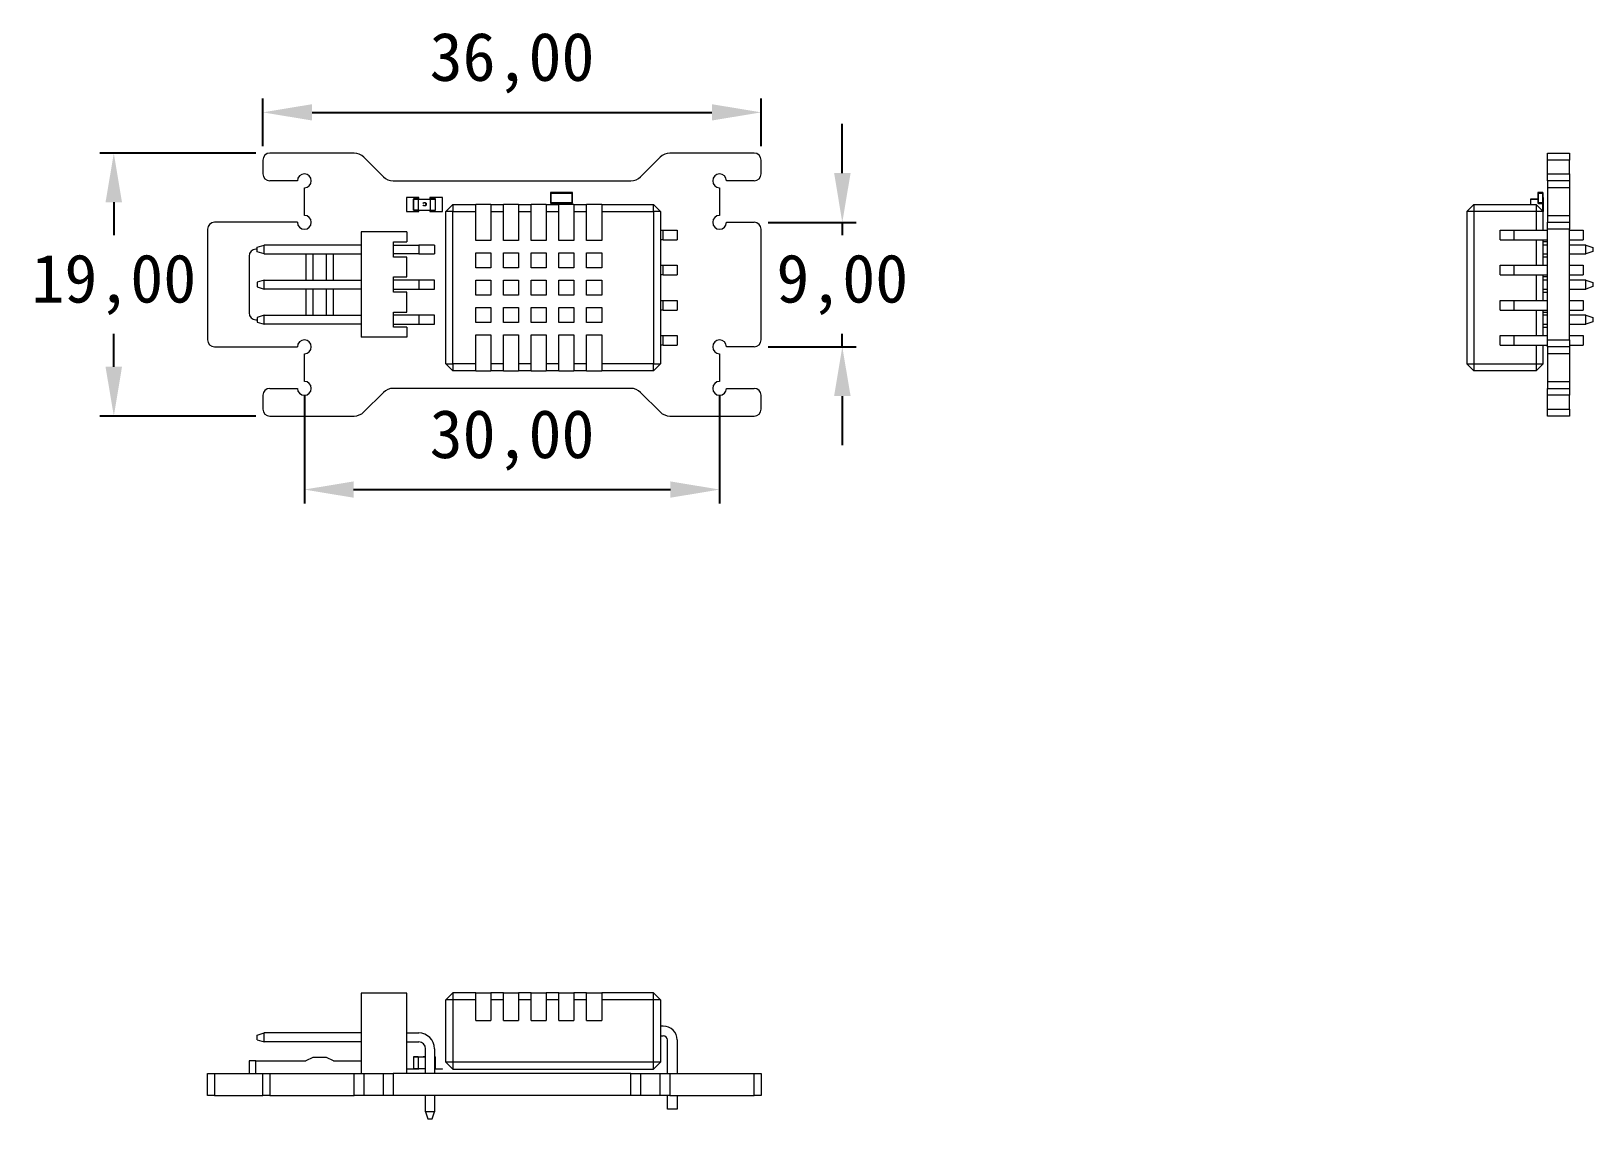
# Model space of a CAD drawing. Header units: millimetres. Extents: x 262 to 375, y 114 to 193.
import ezdxf

# ---------------------------------------------------------------- set-up
doc = ezdxf.new("R2010")
doc.units = ezdxf.units.MM
doc.header["$PDSIZE"] = -1
doc.dimstyles.new('ISO-25', dxfattribs={"dimtxt": 2.5, "dimasz": 2.5, "dimexe": 1.25, "dimexo": 0.625, "dimtad": 1, "dimtxsty": 'Standard', "dimcen": 2.5, "dimadec": 0, "dimazin": 0, "dimtfac": 1, "dimtmove": 0, "dimatfit": 3, "dimfxl": 1, "dimarcsym": 0})

# ---------------------------------------------------------------- blocks, each defined once
blk = doc.blocks.new('*D3')
at = {"color": 0, "lineweight": -2, "transparency": 16777216}
for p, q in [((279.23, 184.4), (279.23, 187.85)), ((315.23, 184.4), (315.23, 187.85)), ((282.78, 186.85), (311.67, 186.85))]:
    blk.add_line(p, q, dxfattribs=at)
at = {"color": 0, "transparency": 16777216}
for points in [[(282.78, 187.44), (282.78, 186.26), (279.23, 186.85)], [(311.67, 187.44), (311.67, 186.26), (315.23, 186.85)]]:
    blk.add_solid(points, dxfattribs=at)
at = {"layer": 'Defpoints', "color": 0, "transparency": 16777216}
for p in [(315.23, 186.85), (279.23, 183.4), (315.23, 183.4)]:
    blk.add_point(p, dxfattribs=at)
at = {"color": 0, "transparency": 16777216, "insert": (297.23, 190.42), "char_height": 3.5, "attachment_point": 5}
blk.add_mtext('36,00', dxfattribs=at)
blk = doc.blocks.new('*D4')
at = {"color": 0, "lineweight": -2, "transparency": 16777216}
for p, q in [((278.73, 183.9), (267.46, 183.9)), ((268.46, 180.35), (268.46, 177.97)), ((268.46, 168.46), (268.46, 170.84)), ((278.73, 164.9), (267.46, 164.9))]:
    blk.add_line(p, q, dxfattribs=at)
at = {"color": 0, "transparency": 16777216}
for points in [[(267.86, 180.35), (269.05, 180.35), (268.46, 183.9)], [(267.86, 168.46), (269.05, 168.46), (268.46, 164.9)]]:
    blk.add_solid(points, dxfattribs=at)
at = {"layer": 'Defpoints', "color": 0, "transparency": 16777216}
for p in [(279.73, 183.9), (268.46, 164.9), (279.73, 164.9)]:
    blk.add_point(p, dxfattribs=at)
at = {"color": 0, "transparency": 16777216, "insert": (268.46, 174.4), "char_height": 3.5, "attachment_point": 5}
blk.add_mtext('19,00', dxfattribs=at)
blk = doc.blocks.new('*D5')
at = {"color": 0, "lineweight": -2, "transparency": 16777216}
for p, q in [((321.09, 182.46), (321.09, 186.02)), ((315.73, 178.9), (322.09, 178.9)), ((321.09, 178.9), (321.09, 177.97)), ((321.09, 169.9), (321.09, 170.84)), ((315.73, 169.9), (322.09, 169.9)), ((321.09, 166.35), (321.09, 162.79))]:
    blk.add_line(p, q, dxfattribs=at)
at = {"color": 0, "transparency": 16777216}
for points in [[(320.5, 182.46), (321.69, 182.46), (321.09, 178.9)], [(320.5, 166.35), (321.69, 166.35), (321.09, 169.9)]]:
    blk.add_solid(points, dxfattribs=at)
at = {"layer": 'Defpoints', "color": 0, "transparency": 16777216}
for p in [(314.73, 178.9), (314.73, 169.9), (321.09, 169.9)]:
    blk.add_point(p, dxfattribs=at)
at = {"color": 0, "transparency": 16777216, "insert": (321.09, 174.4), "char_height": 3.5, "attachment_point": 5}
blk.add_mtext('9,00', dxfattribs=at)
blk = doc.blocks.new('*D6')
at = {"color": 0, "lineweight": -2, "transparency": 16777216}
for p, q in [((282.23, 166.4), (282.23, 158.59)), ((312.23, 166.4), (312.23, 158.59)), ((285.78, 159.59), (308.67, 159.59))]:
    blk.add_line(p, q, dxfattribs=at)
at = {"color": 0, "transparency": 16777216}
for points in [[(285.78, 160.18), (285.78, 159), (282.23, 159.59)], [(308.67, 160.18), (308.67, 159), (312.23, 159.59)]]:
    blk.add_solid(points, dxfattribs=at)
at = {"layer": 'Defpoints', "color": 0, "transparency": 16777216}
for p in [(282.23, 167.4), (312.23, 167.4), (312.23, 159.59)]:
    blk.add_point(p, dxfattribs=at)
at = {"color": 0, "transparency": 16777216, "insert": (297.23, 163.16), "char_height": 3.5, "attachment_point": 5}
blk.add_mtext('30,00', dxfattribs=at)

msp = doc.modelspace()

# ---------------------------------------------------------------- linework, layer by layer
at = {"color": 7, "linetype": 'Continuous', "lineweight": 15}
for p, q in [((285.812, 183.904), (279.726, 183.904)), ((314.726, 183.904), (308.64, 183.904)), ((372.031, 183.904), (373.631, 183.904)), ((372.031, 183.404), (372.031, 183.904)), ((373.631, 183.904), (373.631, 183.404)), ((279.226, 183.404), (279.226, 182.404)), ((287.933, 182.197), (286.519, 183.611)), ((307.933, 183.611), (306.519, 182.197)), ((315.226, 182.404), (315.226, 183.404)), ((372.031, 182.404), (372.031, 183.404)), ((373.631, 183.404), (372.031, 183.404)), ((373.631, 182.404), (373.631, 183.404)), ((281.726, 181.904), (279.726, 181.904)), ((288.64, 181.904), (305.812, 181.904)), ((314.726, 181.904), (312.726, 181.904)), ((372.031, 182.404), (373.631, 182.404)), ((372.031, 181.904), (372.031, 182.404)), ((373.631, 181.904), (372.031, 181.904)), ((372.031, 181.904), (372.031, 181.404)), ((373.631, 182.404), (373.631, 181.904)), ((373.631, 181.904), (373.631, 181.404)), ((282.226, 179.404), (282.226, 181.404)), ((289.6, 180.688), (289.6, 179.688)), ((290.5, 180.688), (289.6, 180.688)), ((290.1, 180.583), (290.1, 179.793)), ((290.11, 180.583), (290.1, 180.583)), ((290.45, 180.593), (290.11, 180.593)), ((290.11, 180.593), (290.11, 180.583)), ((290.11, 179.793), (290.11, 180.583)), ((290.11, 180.583), (290.45, 180.583)), ((290.45, 180.593), (290.45, 180.583)), ((290.45, 180.583), (290.45, 179.793)), ((290.45, 180.583), (291.35, 180.583)), ((290.5, 180.583), (290.5, 180.688)), ((292.2, 180.688), (291.3, 180.688)), ((291.3, 180.688), (291.3, 180.583)), ((291.35, 180.583), (291.35, 180.593)), ((291.69, 180.593), (291.35, 180.593)), ((291.35, 180.583), (291.69, 180.583)), ((291.35, 179.793), (291.35, 180.583)), ((291.69, 180.583), (291.69, 180.593)), ((291.69, 179.793), (291.69, 180.583)), ((291.69, 180.583), (291.7, 180.583)), ((291.7, 179.793), (291.7, 180.583)), ((292.2, 179.688), (292.2, 180.688)), ((300.005, 181.019), (300.005, 180.319)), ((300.055, 181.019), (300.005, 181.019)), ((300.055, 181.069), (300.055, 181.019)), ((301.555, 181.069), (300.055, 181.069)), ((300.055, 180.319), (300.055, 181.019)), ((300.055, 181.019), (301.555, 181.019)), ((301.555, 181.019), (301.555, 181.069)), ((301.555, 181.019), (301.555, 180.319)), ((301.605, 181.019), (301.555, 181.019)), ((301.605, 180.319), (301.605, 181.019)), ((312.226, 181.404), (312.226, 179.404)), ((370.827, 180.18), (370.827, 180.583)), ((370.827, 180.583), (370.837, 180.583)), ((370.837, 180.583), (370.837, 180.593)), ((370.837, 180.593), (371.337, 180.593)), ((371.337, 181.019), (371.337, 180.319)), ((371.387, 181.019), (371.337, 181.019)), ((371.387, 181.019), (371.387, 181.069)), ((371.667, 181.069), (371.387, 181.069)), ((371.387, 181.019), (371.667, 181.019)), ((371.387, 180.319), (371.387, 181.019)), ((371.667, 181.019), (371.667, 181.069)), ((371.667, 181.019), (371.667, 180.319)), ((371.717, 181.019), (371.667, 181.019)), ((371.717, 180.319), (371.717, 181.019)), ((371.727, 180.688), (371.717, 180.688)), ((371.727, 180.688), (371.727, 179.688)), ((373.631, 181.404), (372.031, 181.404)), ((372.031, 181.404), (372.031, 179.404)), ((373.631, 181.404), (373.631, 179.404)), ((289.6, 179.688), (290.5, 179.688)), ((290.11, 179.793), (290.1, 179.793)), ((290.45, 179.793), (290.11, 179.793)), ((290.11, 179.793), (290.11, 179.783)), ((290.11, 179.783), (290.45, 179.783)), ((290.45, 179.793), (290.45, 179.783)), ((290.45, 179.793), (291.35, 179.793)), ((290.5, 179.688), (290.5, 179.793)), ((290.822, 180.271), (290.803, 180.285)), ((290.803, 180.134), (290.822, 180.148)), ((291.3, 179.793), (291.3, 179.688)), ((291.3, 179.688), (292.2, 179.688)), ((291.35, 179.793), (291.69, 179.793)), ((291.35, 179.783), (291.35, 179.793)), ((291.35, 179.783), (291.69, 179.783)), ((291.69, 179.793), (291.7, 179.793)), ((291.69, 179.783), (291.69, 179.793)), ((292.456, 179.68), (292.956, 180.18)), ((292.456, 168.68), (292.456, 179.68)), ((292.956, 179.68), (292.456, 179.68)), ((292.956, 180.18), (294.606, 180.18)), ((292.956, 180.18), (292.956, 179.68)), ((292.956, 168.68), (292.956, 179.68)), ((292.956, 179.68), (294.606, 179.68)), ((294.606, 179.68), (294.606, 180.18)), ((295.706, 180.18), (294.606, 180.18)), ((294.606, 177.58), (294.606, 179.68)), ((295.706, 180.18), (296.606, 180.18)), ((295.706, 180.18), (295.706, 179.68)), ((295.706, 179.68), (296.606, 179.68)), ((295.706, 179.68), (295.706, 177.58)), ((296.606, 179.68), (296.606, 180.18)), ((297.706, 180.18), (296.606, 180.18)), ((296.606, 177.58), (296.606, 179.68)), ((297.706, 180.18), (298.606, 180.18)), ((297.706, 180.18), (297.706, 179.68)), ((297.706, 179.68), (298.606, 179.68)), ((297.706, 179.68), (297.706, 177.58)), ((298.606, 179.68), (298.606, 180.18)), ((299.706, 180.18), (298.606, 180.18)), ((298.606, 177.58), (298.606, 179.68)), ((299.706, 180.18), (300.606, 180.18)), ((299.706, 180.18), (299.706, 179.68)), ((299.706, 179.68), (300.606, 179.68)), ((299.706, 179.68), (299.706, 177.58)), ((300.005, 180.319), (300.055, 180.319)), ((301.555, 180.319), (300.055, 180.319)), ((300.055, 180.319), (300.055, 180.269)), ((300.055, 180.269), (301.555, 180.269)), ((300.606, 179.68), (300.606, 180.18)), ((301.706, 180.18), (300.606, 180.18)), ((300.606, 177.58), (300.606, 179.68)), ((301.555, 180.269), (301.555, 180.319)), ((301.555, 180.319), (301.605, 180.319)), ((301.706, 180.18), (302.606, 180.18)), ((301.706, 180.18), (301.706, 179.68)), ((301.706, 179.68), (302.606, 179.68)), ((301.706, 179.68), (301.706, 177.58)), ((302.606, 179.68), (302.606, 180.18)), ((303.706, 180.18), (302.606, 180.18)), ((302.606, 177.58), (302.606, 179.68)), ((303.706, 180.18), (307.456, 180.18)), ((303.706, 180.18), (303.706, 179.68)), ((303.706, 179.68), (307.456, 179.68)), ((303.706, 179.68), (303.706, 177.58)), ((307.456, 179.68), (307.456, 180.18)), ((307.456, 180.18), (307.956, 179.68)), ((307.456, 179.68), (307.456, 168.68)), ((307.956, 179.68), (307.456, 179.68)), ((307.956, 179.68), (307.956, 168.68)), ((366.217, 179.68), (366.717, 180.18)), ((366.717, 179.68), (366.217, 179.68)), ((366.217, 179.68), (366.217, 168.68)), ((366.717, 180.18), (366.717, 179.68)), ((366.717, 180.18), (371.217, 180.18)), ((371.217, 179.68), (366.717, 179.68)), ((366.717, 179.68), (366.717, 168.68)), ((371.217, 180.18), (371.217, 179.68)), ((371.217, 180.18), (371.717, 179.68)), ((371.217, 179.68), (371.217, 178.34)), ((371.717, 179.68), (371.217, 179.68)), ((371.337, 180.319), (371.387, 180.319)), ((371.667, 180.319), (371.387, 180.319)), ((371.387, 180.269), (371.387, 180.319)), ((371.387, 180.269), (371.667, 180.269)), ((371.697, 179.783), (371.614, 179.783)), ((371.667, 180.319), (371.717, 180.319)), ((371.667, 180.269), (371.667, 180.319)), ((371.697, 179.783), (371.697, 179.793)), ((371.707, 179.793), (371.697, 179.793)), ((371.707, 179.69), (371.707, 180.289)), ((371.727, 179.688), (371.709, 179.688)), ((371.717, 178.34), (371.717, 179.68)), ((372.031, 179.404), (373.631, 179.404)), ((372.031, 179.404), (372.031, 178.904)), ((373.631, 179.404), (373.631, 178.904)), ((275.226, 178.404), (275.226, 170.404)), ((281.726, 178.904), (275.726, 178.904)), ((307.956, 178.34), (308.156, 178.34)), ((308.156, 177.64), (308.156, 178.34)), ((308.156, 178.34), (309.156, 178.34)), ((309.156, 178.34), (309.156, 177.64)), ((312.726, 178.904), (314.726, 178.904)), ((315.226, 170.404), (315.226, 178.404)), ((368.617, 177.64), (368.617, 178.34)), ((368.617, 178.34), (369.617, 178.34)), ((369.617, 178.34), (369.617, 177.64)), ((369.617, 178.34), (372.031, 178.34)), ((372.031, 178.404), (372.031, 178.904)), ((372.031, 178.904), (373.631, 178.904)), ((372.031, 170.404), (372.031, 178.404)), ((373.631, 178.404), (372.031, 178.404)), ((373.631, 178.904), (373.631, 178.404)), ((373.631, 170.404), (373.631, 178.404)), ((373.631, 178.34), (374.617, 178.34)), ((374.617, 178.34), (374.617, 177.64)), ((278.826, 177.114), (279.326, 177.264)), ((279.326, 176.624), (279.326, 177.264)), ((286.326, 177.264), (279.326, 177.264)), ((286.326, 178.204), (286.326, 170.604)), ((289.626, 178.204), (286.326, 178.204)), ((288.676, 177.494), (289.626, 177.494)), ((288.676, 176.394), (288.676, 177.494)), ((288.676, 177.264), (290.486, 177.264)), ((289.626, 178.204), (289.626, 177.494)), ((290.486, 177.264), (290.486, 176.624)), ((291.626, 177.264), (290.486, 177.264)), ((291.626, 177.264), (291.626, 176.624)), ((295.706, 177.58), (294.606, 177.58)), ((297.706, 177.58), (296.606, 177.58)), ((299.706, 177.58), (298.606, 177.58)), ((301.706, 177.58), (300.606, 177.58)), ((303.706, 177.58), (302.606, 177.58)), ((308.156, 177.64), (307.956, 177.64)), ((308.156, 177.64), (309.156, 177.64)), ((368.617, 177.64), (369.617, 177.64)), ((369.617, 177.64), (372.031, 177.64)), ((371.217, 177.64), (371.217, 175.8)), ((371.717, 175.8), (371.717, 177.64)), ((372.031, 177.494), (371.717, 177.494)), ((372.031, 177.264), (371.717, 177.264)), ((373.631, 177.64), (374.617, 177.64)), ((374.817, 177.264), (373.631, 177.264)), ((374.817, 177.264), (375.311, 177.094)), ((374.817, 176.624), (374.817, 177.264)), ((278.226, 176.454), (278.226, 172.354)), ((278.826, 176.954), (278.726, 176.954)), ((278.826, 176.774), (278.826, 177.114)), ((279.326, 176.624), (278.826, 176.774)), ((279.326, 176.624), (286.326, 176.624)), ((282.326, 176.624), (282.326, 174.724)), ((282.826, 176.624), (282.826, 174.724)), ((283.826, 174.724), (283.826, 176.624)), ((284.326, 174.724), (284.326, 176.624)), ((290.486, 176.624), (288.676, 176.624)), ((289.626, 176.394), (288.676, 176.394)), ((289.626, 174.954), (289.626, 176.394)), ((290.486, 176.624), (291.626, 176.624)), ((294.606, 176.705), (295.706, 176.705)), ((294.606, 175.605), (294.606, 176.705)), ((295.706, 176.705), (295.706, 175.605)), ((296.606, 175.605), (296.606, 176.705)), ((296.606, 176.705), (297.706, 176.705)), ((297.706, 176.705), (297.706, 175.605)), ((298.606, 175.605), (298.606, 176.705)), ((298.606, 176.705), (299.706, 176.705)), ((299.706, 176.705), (299.706, 175.605)), ((300.606, 175.605), (300.606, 176.705)), ((300.606, 176.705), (301.706, 176.705)), ((301.706, 176.705), (301.706, 175.605)), ((302.606, 175.605), (302.606, 176.705)), ((302.606, 176.705), (303.706, 176.705)), ((303.706, 176.705), (303.706, 175.605)), ((371.717, 176.624), (372.031, 176.624)), ((372.031, 176.394), (371.717, 176.394)), ((373.631, 176.624), (374.817, 176.624)), ((375.311, 176.794), (374.817, 176.624)), ((375.311, 177.094), (375.311, 176.794)), ((288.676, 174.954), (289.626, 174.954)), ((288.676, 173.854), (288.676, 174.954)), ((295.706, 175.605), (294.606, 175.605)), ((297.706, 175.605), (296.606, 175.605)), ((299.706, 175.605), (298.606, 175.605)), ((301.706, 175.605), (300.606, 175.605)), ((303.706, 175.605), (302.606, 175.605)), ((307.956, 175.8), (308.156, 175.8)), ((308.156, 175.1), (307.956, 175.1)), ((308.156, 175.1), (308.156, 175.8)), ((308.156, 175.8), (309.156, 175.8)), ((308.156, 175.1), (309.156, 175.1)), ((309.156, 175.8), (309.156, 175.1)), ((368.617, 175.1), (368.617, 175.8)), ((368.617, 175.8), (369.617, 175.8)), ((368.617, 175.1), (369.617, 175.1)), ((369.617, 175.8), (369.617, 175.1)), ((369.617, 175.8), (372.031, 175.8)), ((369.617, 175.1), (372.031, 175.1)), ((371.217, 175.1), (371.217, 173.26)), ((371.717, 173.26), (371.717, 175.1)), ((372.031, 174.954), (371.717, 174.954)), ((373.631, 175.8), (374.617, 175.8)), ((373.631, 175.1), (374.617, 175.1)), ((374.617, 175.8), (374.617, 175.1)), ((279.326, 174.724), (278.826, 174.574)), ((278.826, 174.574), (278.826, 174.234)), ((278.826, 174.234), (279.326, 174.084)), ((279.326, 174.084), (279.326, 174.724)), ((279.326, 174.724), (286.326, 174.724)), ((286.326, 174.084), (279.326, 174.084)), ((282.326, 174.084), (282.326, 172.184)), ((282.826, 174.084), (282.826, 172.184)), ((283.826, 172.184), (283.826, 174.084)), ((284.326, 172.184), (284.326, 174.084)), ((290.486, 174.724), (288.676, 174.724)), ((288.676, 174.084), (290.486, 174.084)), ((289.626, 173.854), (288.676, 173.854)), ((289.626, 172.414), (289.626, 173.854)), ((290.486, 174.724), (290.486, 174.084)), ((291.626, 174.724), (290.486, 174.724)), ((290.486, 174.084), (291.626, 174.084)), ((291.626, 174.084), (291.626, 174.724)), ((294.606, 174.73), (295.706, 174.73)), ((294.606, 173.63), (294.606, 174.73)), ((295.706, 174.73), (295.706, 173.63)), ((296.606, 173.63), (296.606, 174.73)), ((296.606, 174.73), (297.706, 174.73)), ((297.706, 174.73), (297.706, 173.63)), ((298.606, 173.63), (298.606, 174.73)), ((298.606, 174.73), (299.706, 174.73)), ((299.706, 174.73), (299.706, 173.63)), ((300.606, 173.63), (300.606, 174.73)), ((300.606, 174.73), (301.706, 174.73)), ((301.706, 174.73), (301.706, 173.63)), ((302.606, 173.63), (302.606, 174.73)), ((302.606, 174.73), (303.706, 174.73)), ((303.706, 174.73), (303.706, 173.63)), ((372.031, 174.724), (371.717, 174.724)), ((371.717, 174.084), (372.031, 174.084)), ((371.717, 173.854), (372.031, 173.854)), ((374.817, 174.724), (373.631, 174.724)), ((373.631, 174.084), (374.817, 174.084)), ((374.817, 174.724), (375.311, 174.554)), ((374.817, 174.084), (374.817, 174.724)), ((375.311, 174.254), (374.817, 174.084)), ((375.311, 174.554), (375.311, 174.254)), ((295.706, 173.63), (294.606, 173.63)), ((294.606, 172.755), (295.706, 172.755)), ((294.606, 171.655), (294.606, 172.755)), ((295.706, 172.755), (295.706, 171.655)), ((297.706, 173.63), (296.606, 173.63)), ((296.606, 171.655), (296.606, 172.755)), ((296.606, 172.755), (297.706, 172.755)), ((297.706, 172.755), (297.706, 171.655)), ((299.706, 173.63), (298.606, 173.63)), ((298.606, 171.655), (298.606, 172.755)), ((298.606, 172.755), (299.706, 172.755)), ((299.706, 172.755), (299.706, 171.655)), ((301.706, 173.63), (300.606, 173.63)), ((300.606, 171.655), (300.606, 172.755)), ((300.606, 172.755), (301.706, 172.755)), ((301.706, 172.755), (301.706, 171.655)), ((303.706, 173.63), (302.606, 173.63)), ((302.606, 172.755), (303.706, 172.755)), ((302.606, 171.655), (302.606, 172.755)), ((303.706, 172.755), (303.706, 171.655)), ((307.956, 173.26), (308.156, 173.26)), ((308.156, 172.56), (308.156, 173.26)), ((308.156, 173.26), (309.156, 173.26)), ((309.156, 173.26), (309.156, 172.56)), ((368.617, 172.56), (368.617, 173.26)), ((368.617, 173.26), (369.617, 173.26)), ((369.617, 173.26), (369.617, 172.56)), ((369.617, 173.26), (372.031, 173.26)), ((373.631, 173.26), (374.617, 173.26)), ((374.617, 173.26), (374.617, 172.56)), ((278.726, 171.854), (278.826, 171.854)), ((279.326, 172.184), (278.826, 172.034)), ((278.826, 172.034), (278.826, 171.694)), ((278.826, 171.694), (279.326, 171.544)), ((279.326, 171.544), (279.326, 172.184)), ((279.326, 172.184), (286.326, 172.184)), ((286.326, 171.544), (279.326, 171.544)), ((288.676, 172.414), (289.626, 172.414)), ((288.676, 171.314), (288.676, 172.414)), ((290.486, 172.184), (288.676, 172.184)), ((288.676, 171.544), (290.486, 171.544)), ((290.486, 172.184), (290.486, 171.544)), ((291.626, 172.184), (290.486, 172.184)), ((290.486, 171.544), (291.626, 171.544)), ((291.626, 171.544), (291.626, 172.184)), ((295.706, 171.655), (294.606, 171.655)), ((297.706, 171.655), (296.606, 171.655)), ((299.706, 171.655), (298.606, 171.655)), ((301.706, 171.655), (300.606, 171.655)), ((303.706, 171.655), (302.606, 171.655)), ((308.156, 172.56), (307.956, 172.56)), ((308.156, 172.56), (309.156, 172.56)), ((368.617, 172.56), (369.617, 172.56)), ((369.617, 172.56), (372.031, 172.56)), ((371.217, 172.56), (371.217, 170.72)), ((371.717, 170.72), (371.717, 172.56)), ((371.717, 172.414), (372.031, 172.414)), ((372.031, 172.184), (371.717, 172.184)), ((371.717, 171.544), (372.031, 171.544)), ((373.631, 172.56), (374.617, 172.56)), ((374.817, 172.184), (373.631, 172.184)), ((373.631, 171.544), (374.817, 171.544)), ((374.817, 172.184), (375.311, 172.014)), ((374.817, 171.544), (374.817, 172.184)), ((375.311, 171.714), (374.817, 171.544)), ((375.311, 172.014), (375.311, 171.714)), ((289.626, 170.604), (286.326, 170.604)), ((289.626, 171.314), (288.676, 171.314)), ((289.626, 171.314), (289.626, 170.604)), ((294.606, 168.68), (294.606, 170.78)), ((294.606, 170.78), (295.706, 170.78)), ((295.706, 170.78), (295.706, 168.68)), ((296.606, 168.68), (296.606, 170.78)), ((296.606, 170.78), (297.706, 170.78)), ((297.706, 170.78), (297.706, 168.68)), ((298.606, 168.68), (298.606, 170.78)), ((298.606, 170.78), (299.706, 170.78)), ((299.706, 170.78), (299.706, 168.68)), ((300.606, 168.68), (300.606, 170.78)), ((300.606, 170.78), (301.706, 170.78)), ((301.706, 170.78), (301.706, 168.68)), ((302.606, 168.68), (302.606, 170.78)), ((302.606, 170.78), (303.706, 170.78)), ((303.706, 170.78), (303.706, 168.68)), ((307.956, 170.72), (308.156, 170.72)), ((308.156, 170.02), (308.156, 170.72)), ((308.156, 170.72), (309.156, 170.72)), ((309.156, 170.72), (309.156, 170.02)), ((368.617, 170.02), (368.617, 170.72)), ((368.617, 170.72), (369.617, 170.72)), ((369.617, 170.72), (369.617, 170.02)), ((369.617, 170.72), (372.031, 170.72)), ((371.717, 171.314), (372.031, 171.314)), ((372.031, 170.404), (373.631, 170.404)), ((372.031, 169.904), (372.031, 170.404)), ((373.631, 170.72), (374.617, 170.72)), ((373.631, 170.404), (373.631, 169.904)), ((374.617, 170.72), (374.617, 170.02)), ((275.726, 169.904), (281.726, 169.904)), ((282.226, 167.404), (282.226, 169.404)), ((308.156, 170.02), (307.956, 170.02)), ((308.156, 170.02), (309.156, 170.02)), ((312.226, 169.404), (312.226, 167.404)), ((314.726, 169.904), (312.726, 169.904)), ((368.617, 170.02), (369.617, 170.02)), ((369.617, 170.02), (372.031, 170.02)), ((371.217, 170.02), (371.217, 168.68)), ((371.717, 168.68), (371.717, 170.02)), ((373.631, 169.904), (372.031, 169.904)), ((372.031, 169.904), (372.031, 169.404)), ((373.631, 169.404), (372.031, 169.404)), ((372.031, 169.404), (372.031, 167.404)), ((373.631, 170.02), (374.617, 170.02)), ((373.631, 169.904), (373.631, 169.404)), ((373.631, 169.404), (373.631, 167.404)), ((292.956, 168.18), (292.456, 168.68)), ((292.456, 168.68), (292.956, 168.68)), ((294.606, 168.68), (292.956, 168.68)), ((292.956, 168.68), (292.956, 168.18)), ((294.606, 168.18), (292.956, 168.18)), ((294.606, 168.18), (294.606, 168.68)), ((294.606, 168.18), (295.706, 168.18)), ((295.706, 168.68), (295.706, 168.18)), ((296.606, 168.68), (295.706, 168.68)), ((296.606, 168.18), (295.706, 168.18)), ((296.606, 168.18), (296.606, 168.68)), ((296.606, 168.18), (297.706, 168.18)), ((298.606, 168.68), (297.706, 168.68)), ((297.706, 168.68), (297.706, 168.18)), ((298.606, 168.18), (297.706, 168.18)), ((298.606, 168.18), (298.606, 168.68)), ((298.606, 168.18), (299.706, 168.18)), ((299.706, 168.68), (299.706, 168.18)), ((300.606, 168.68), (299.706, 168.68)), ((300.606, 168.18), (299.706, 168.18)), ((300.606, 168.18), (300.606, 168.68)), ((300.606, 168.18), (301.706, 168.18)), ((302.606, 168.68), (301.706, 168.68)), ((301.706, 168.68), (301.706, 168.18)), ((302.606, 168.18), (301.706, 168.18)), ((302.606, 168.18), (302.606, 168.68)), ((302.606, 168.18), (303.706, 168.18)), ((303.706, 168.68), (303.706, 168.18)), ((307.456, 168.68), (303.706, 168.68)), ((307.456, 168.18), (303.706, 168.18)), ((307.456, 168.18), (307.456, 168.68)), ((307.456, 168.68), (307.956, 168.68)), ((307.956, 168.68), (307.456, 168.18)), ((366.217, 168.68), (366.717, 168.68)), ((366.717, 168.18), (366.217, 168.68)), ((366.717, 168.68), (366.717, 168.18)), ((366.717, 168.68), (371.217, 168.68)), ((371.217, 168.18), (366.717, 168.18)), ((371.217, 168.68), (371.217, 168.18)), ((371.217, 168.68), (371.717, 168.68)), ((371.717, 168.68), (371.217, 168.18)), ((372.031, 167.404), (373.631, 167.404)), ((372.031, 167.404), (372.031, 166.904)), ((373.631, 167.404), (373.631, 166.904)), ((279.226, 166.404), (279.226, 165.404)), ((279.726, 166.904), (281.726, 166.904)), ((286.519, 165.197), (287.933, 166.611)), ((305.812, 166.904), (288.64, 166.904)), ((306.519, 166.611), (307.933, 165.197)), ((312.726, 166.904), (314.726, 166.904)), ((315.226, 165.404), (315.226, 166.404)), ((372.031, 166.404), (372.031, 166.904)), ((372.031, 166.904), (373.631, 166.904)), ((373.631, 166.404), (372.031, 166.404)), ((372.031, 165.404), (372.031, 166.404)), ((373.631, 166.904), (373.631, 166.404)), ((373.631, 165.404), (373.631, 166.404)), ((279.726, 164.904), (285.812, 164.904)), ((308.64, 164.904), (314.726, 164.904)), ((372.031, 165.404), (373.631, 165.404)), ((372.031, 164.904), (372.031, 165.404)), ((373.631, 164.904), (372.031, 164.904)), ((373.631, 165.404), (373.631, 164.904)), ((289.626, 123.197), (286.326, 123.197)), ((286.326, 123.197), (286.326, 117.397)), ((289.626, 117.397), (289.626, 123.197)), ((292.456, 122.711), (292.956, 123.211)), ((294.606, 123.211), (292.956, 123.211)), ((292.956, 123.211), (292.956, 122.711)), ((294.606, 122.711), (294.606, 123.211)), ((294.606, 123.211), (295.706, 123.211)), ((296.606, 123.211), (295.706, 123.211)), ((295.706, 123.211), (295.706, 122.711)), ((296.606, 122.711), (296.606, 123.211)), ((296.606, 123.211), (297.706, 123.211)), ((298.606, 123.211), (297.706, 123.211)), ((297.706, 123.211), (297.706, 122.711)), ((298.606, 122.711), (298.606, 123.211)), ((298.606, 123.211), (299.706, 123.211)), ((300.606, 123.211), (299.706, 123.211)), ((299.706, 123.211), (299.706, 122.711)), ((300.606, 122.711), (300.606, 123.211)), ((300.606, 123.211), (301.706, 123.211)), ((302.606, 123.211), (301.706, 123.211)), ((301.706, 123.211), (301.706, 122.711)), ((302.606, 122.711), (302.606, 123.211)), ((302.606, 123.211), (303.706, 123.211)), ((307.456, 123.211), (303.706, 123.211)), ((303.706, 123.211), (303.706, 122.711)), ((307.456, 122.711), (307.456, 123.211)), ((307.456, 123.211), (307.956, 122.711)), ((292.456, 118.211), (292.456, 122.711)), ((292.956, 122.711), (292.456, 122.711)), ((292.956, 122.711), (292.956, 118.211)), ((294.606, 122.711), (292.956, 122.711)), ((294.606, 121.211), (294.606, 122.711)), ((295.706, 122.711), (295.706, 121.211)), ((296.606, 122.711), (295.706, 122.711)), ((296.606, 121.211), (296.606, 122.711)), ((297.706, 122.711), (297.706, 121.211)), ((298.606, 122.711), (297.706, 122.711)), ((298.606, 121.211), (298.606, 122.711)), ((299.706, 122.711), (299.706, 121.211)), ((300.606, 122.711), (299.706, 122.711)), ((300.606, 121.211), (300.606, 122.711)), ((301.706, 122.711), (301.706, 121.211)), ((302.606, 122.711), (301.706, 122.711)), ((302.606, 121.211), (302.606, 122.711)), ((303.706, 122.711), (303.706, 121.211)), ((307.456, 122.711), (303.706, 122.711)), ((307.456, 118.211), (307.456, 122.711)), ((307.956, 122.711), (307.456, 122.711)), ((307.956, 122.711), (307.956, 118.211)), ((294.606, 121.211), (295.706, 121.211)), ((296.606, 121.211), (297.706, 121.211)), ((298.606, 121.211), (299.706, 121.211)), ((300.606, 121.211), (301.706, 121.211)), ((302.606, 121.211), (303.706, 121.211)), ((308.156, 120.811), (307.956, 120.811)), ((278.826, 120.167), (279.326, 120.317)), ((278.826, 119.827), (278.826, 120.167)), ((278.826, 119.827), (279.326, 119.677)), ((279.326, 119.677), (279.326, 120.317)), ((286.326, 120.317), (279.326, 120.317)), ((286.326, 119.677), (279.326, 119.677)), ((289.626, 120.317), (290.486, 120.317)), ((289.626, 119.677), (290.486, 119.677)), ((307.956, 120.111), (308.156, 120.111)), ((308.456, 117.397), (308.456, 119.811)), ((309.156, 119.811), (309.156, 117.397)), ((282.826, 118.547), (282.326, 118.297)), ((283.826, 118.547), (282.826, 118.547)), ((284.326, 118.297), (283.826, 118.547)), ((290.1, 118.591), (290.1, 117.731)), ((290.1, 118.591), (290.11, 118.591)), ((290.45, 118.601), (290.11, 118.601)), ((290.11, 118.601), (290.11, 118.591)), ((290.11, 118.591), (290.11, 117.731)), ((290.11, 118.591), (290.45, 118.591)), ((290.45, 118.601), (290.45, 118.591)), ((290.45, 118.591), (290.45, 117.731)), ((290.45, 118.591), (290.986, 118.591)), ((290.803, 118.601), (290.803, 118.591)), ((290.908, 118.601), (290.908, 118.591)), ((290.986, 117.397), (290.986, 119.177)), ((291.626, 119.177), (291.626, 117.397)), ((291.626, 118.601), (291.69, 118.601)), ((291.69, 118.591), (291.69, 118.601)), ((291.69, 117.731), (291.69, 118.591)), ((291.69, 118.591), (291.7, 118.591)), ((291.7, 117.731), (291.7, 118.591)), ((275.226, 115.797), (275.226, 117.397)), ((275.226, 117.397), (275.726, 117.397)), ((275.726, 117.397), (275.726, 115.797)), ((275.726, 117.397), (279.226, 117.397)), ((278.226, 118.297), (278.226, 117.397)), ((278.726, 118.297), (278.226, 118.297)), ((278.726, 117.397), (278.726, 118.297)), ((278.726, 118.297), (282.326, 118.297)), ((279.226, 115.797), (279.226, 117.397)), ((279.226, 117.397), (279.726, 117.397)), ((279.726, 117.397), (279.726, 115.797)), ((279.726, 117.397), (285.812, 117.397)), ((284.326, 118.297), (286.326, 118.297)), ((285.812, 115.797), (285.812, 117.397)), ((285.812, 117.397), (286.519, 117.397)), ((286.519, 117.397), (286.519, 115.797)), ((286.519, 117.397), (287.933, 117.397)), ((287.933, 115.797), (287.933, 117.397)), ((287.933, 117.397), (288.64, 117.397)), ((288.64, 117.397), (288.64, 115.797)), ((305.812, 117.397), (288.64, 117.397)), ((289.626, 117.721), (290.5, 117.721)), ((290.5, 117.701), (289.626, 117.701)), ((290.11, 117.731), (290.1, 117.731)), ((290.45, 117.731), (290.11, 117.731)), ((290.11, 117.731), (290.11, 117.721)), ((290.45, 117.731), (290.45, 117.721)), ((290.986, 117.731), (290.45, 117.731)), ((290.5, 117.701), (290.5, 117.721)), ((291.626, 117.721), (292.2, 117.721)), ((292.2, 117.701), (291.626, 117.701)), ((291.69, 117.731), (291.7, 117.731)), ((291.69, 117.721), (291.69, 117.731)), ((292.2, 117.701), (292.2, 117.721)), ((292.956, 118.211), (292.456, 118.211)), ((292.956, 117.711), (292.456, 118.211)), ((307.456, 118.211), (292.956, 118.211)), ((292.956, 118.211), (292.956, 117.711)), ((292.956, 117.711), (307.456, 117.711)), ((305.812, 115.797), (305.812, 117.397)), ((305.812, 117.397), (306.519, 117.397)), ((306.519, 117.397), (306.519, 115.797)), ((306.519, 117.397), (307.933, 117.397)), ((307.956, 118.211), (307.456, 118.211)), ((307.956, 118.211), (307.456, 117.711)), ((307.456, 117.711), (307.456, 118.211)), ((307.933, 115.797), (307.933, 117.397)), ((307.933, 117.397), (308.64, 117.397)), ((308.64, 117.397), (308.64, 115.797)), ((308.64, 117.397), (314.726, 117.397)), ((314.726, 115.797), (314.726, 117.397)), ((314.726, 117.397), (315.226, 117.397)), ((315.226, 117.397), (315.226, 115.797)), ((275.726, 115.797), (275.226, 115.797)), ((275.726, 115.797), (279.226, 115.797)), ((279.726, 115.797), (279.226, 115.797)), ((279.726, 115.797), (285.812, 115.797)), ((286.519, 115.797), (285.812, 115.797)), ((287.933, 115.797), (286.519, 115.797)), ((288.64, 115.797), (287.933, 115.797)), ((305.812, 115.797), (288.64, 115.797)), ((290.986, 114.611), (290.986, 115.797)), ((291.626, 115.797), (291.626, 114.611)), ((306.519, 115.797), (305.812, 115.797)), ((307.933, 115.797), (306.519, 115.797)), ((308.64, 115.797), (307.933, 115.797)), ((308.456, 114.811), (308.456, 115.797)), ((308.64, 115.797), (314.726, 115.797)), ((309.156, 115.797), (309.156, 114.811)), ((315.226, 115.797), (314.726, 115.797)), ((291.626, 114.611), (290.986, 114.611)), ((290.986, 114.611), (291.156, 114.117)), ((291.156, 114.117), (291.456, 114.117)), ((291.456, 114.117), (291.626, 114.611)), ((309.156, 114.811), (308.456, 114.811))]:
    msp.add_line(p, q, dxfattribs=at)
at = {"color": 8, "linetype": 'Continuous', "lineweight": 15}
for p, q in [((370.837, 180.18), (370.837, 180.583)), ((370.837, 180.583), (371.337, 180.583)), ((371.697, 179.793), (371.604, 179.793)), ((371.697, 180.279), (371.697, 179.793)), ((291.626, 118.591), (291.69, 118.591)), ((291.626, 117.731), (291.69, 117.731))]:
    msp.add_line(p, q, dxfattribs=at)
at = {"color": 7, "linetype": 'Continuous', "lineweight": 15}
for centre, radius, start, end in [((279.726, 183.404), 0.5, 90, 180), ((285.812, 182.904), 1, 45, 90), ((308.64, 182.904), 1, 90, 135), ((314.726, 183.404), 0.5, 0, 90), ((279.726, 182.404), 0.5, 180, 270), ((282.226, 181.904), 0.5, 270, 180), ((288.64, 182.904), 1, 225, 270), ((305.812, 182.904), 1, 270, 315), ((312.226, 181.904), 0.5, 0, 270), ((314.726, 182.404), 0.5, 270, 0), ((290.11, 180.583), 0.01, 90, 180), ((291.69, 180.583), 0.01, 0, 90), ((300.055, 181.019), 0.05, 90, 180), ((301.555, 181.019), 0.05, 0, 90), ((370.837, 180.583), 0.01, 90, 180), ((371.387, 181.019), 0.05, 90, 180), ((371.667, 181.019), 0.05, 0, 90), ((282.226, 178.904), 0.5, 180, 90), ((290.11, 179.793), 0.01, 180, 270), ((291.69, 179.793), 0.01, 270, 0), ((300.055, 180.319), 0.05, 180, 270), ((301.555, 180.319), 0.05, 270, 0), ((312.226, 178.904), 0.5, 90, 0), ((371.387, 180.319), 0.05, 180, 270), ((371.667, 180.319), 0.05, 270, 0), ((371.697, 179.793), 0.01, 270, 0), ((275.726, 178.404), 0.5, 90, 180), ((314.726, 178.404), 0.5, 0, 90), ((278.726, 176.454), 0.5, 90, 180), ((278.726, 172.354), 0.5, 180, 270), ((275.726, 170.404), 0.5, 180, 270), ((282.226, 169.904), 0.5, 270, 180), ((312.226, 169.904), 0.5, 0, 270), ((314.726, 170.404), 0.5, 270, 0), ((282.226, 166.904), 0.5, 180, 90), ((312.226, 166.904), 0.5, 90, 0), ((279.726, 166.404), 0.5, 90, 180), ((288.64, 165.904), 1, 90, 135), ((305.812, 165.904), 1, 45, 90), ((314.726, 166.404), 0.5, 0, 90), ((279.726, 165.404), 0.5, 180, 270), ((285.812, 165.904), 1, 270, 315), ((308.64, 165.904), 1, 225, 270), ((314.726, 165.404), 0.5, 270, 0), ((308.156, 119.811), 1, 0, 90), ((290.486, 119.177), 1.14, 0, 90), ((290.486, 119.177), 0.5, 0, 90), ((308.156, 119.811), 0.3, 0, 90), ((290.11, 118.591), 0.01, 90, 180), ((291.69, 118.591), 0.01, 0, 90), ((290.11, 117.731), 0.01, 180, 270), ((291.69, 117.731), 0.01, 270, 0)]:
    msp.add_arc(centre, radius, start, end, dxfattribs=at)
for points, knots in [([(290.803, 180.285), (290.807, 180.291), (290.82, 180.306), (290.849, 180.325), (290.881, 180.335), (290.901, 180.335), (290.908, 180.336)], [0, 0, 0, 0, 0.166919, 0.4995716, 0.8425492, 1, 1, 1, 1]), ([(290.908, 180.083), (290.901, 180.084), (290.881, 180.084), (290.847, 180.094), (290.819, 180.114), (290.806, 180.13), (290.803, 180.134)], [0, 0, 0, 0, 0.16655379, 0.50293259, 0.87308472, 1, 1, 1, 1]), ([(290.908, 180.311), (290.901, 180.311), (290.882, 180.31), (290.853, 180.299), (290.832, 180.283), (290.823, 180.272), (290.822, 180.271)], [0, 0, 0, 0, 0.2055188, 0.5793312, 0.9424311, 1, 1, 1, 1]), ([(290.822, 180.148), (290.826, 180.143), (290.838, 180.13), (290.864, 180.115), (290.89, 180.108), (290.905, 180.108), (290.909, 180.108)], [0, 0, 0, 0, 0.2024496, 0.5364604, 0.883621, 1, 1, 1, 1]), ([(290.908, 180.336), (290.914, 180.335), (290.934, 180.335), (290.969, 180.326), (290.994, 180.308), (291.005, 180.295), (291.007, 180.294)], [0, 0, 0, 0, 0.1809143, 0.5462838, 0.9463158, 1, 1, 1, 1]), ([(291.015, 180.21), (291.015, 180.216), (291.014, 180.234), (291.004, 180.26), (290.983, 180.286), (290.955, 180.304), (290.928, 180.311), (290.912, 180.311), (290.908, 180.311)], [0, 0, 0, 0, 0.12160514, 0.31450416, 0.50449089, 0.70942047, 0.92039655, 1, 1, 1, 1]), ([(291.037, 180.208), (291.037, 180.201), (291.036, 180.181), (291.025, 180.149), (291, 180.116), (290.965, 180.092), (290.932, 180.084), (290.913, 180.084), (290.908, 180.083)], [0, 0, 0, 0, 0.1001928, 0.3032278, 0.5035855, 0.7112865, 0.9216758, 1, 1, 1, 1]), ([(290.909, 180.108), (290.916, 180.108), (290.935, 180.109), (290.965, 180.12), (290.994, 180.143), (291.012, 180.175), (291.014, 180.198), (291.015, 180.21)], [0, 0, 0, 0, 0.1227262, 0.3481973, 0.5748577, 0.7840204, 1, 1, 1, 1]), ([(291.007, 180.294), (291.011, 180.288), (291.023, 180.273), (291.035, 180.243), (291.036, 180.219), (291.037, 180.208)], [0, 0, 0, 0, 0.21630938, 0.65439696, 1, 1, 1, 1]), ([(290.908, 118.601), (290.901, 118.601), (290.881, 118.601), (290.847, 118.601), (290.819, 118.601), (290.806, 118.601), (290.803, 118.601)], [0, 0, 0, 0, 0.16655379, 0.50293259, 0.87308472, 1, 1, 1, 1]), ([(290.986, 118.601), (290.979, 118.601), (290.961, 118.601), (290.932, 118.601), (290.913, 118.601), (290.908, 118.601)], [0, 0, 0, 0, 0.31119988, 0.81313761, 1, 1, 1, 1])]:
    msp.add_open_spline(points, degree=3, knots=knots, dxfattribs=at)

# ---------------------------------------------------------------- dimensions: what is measured, and where the dimension line sits
dim = msp.add_aligned_dim(p1=(279.226, 183.404), p2=(315.226, 183.404), distance=3.447, dimstyle='ISO-25', override={"dimtxt": 3.5, "dimasz": 3.556, "dimexe": 1, "dimexo": 1, "dimgap": 1.524, "dimtih": 1, "dimtoh": 1, "dimzin": 0, "dimadec": 2, "dimtzin": 0})
dim.commit()
dim.dimension.update_dxf_attribs({"geometry": '*D3', "text_midpoint": (297.226, 190.417)})
for base, p1, p2, picture, middle in [((321.093, 169.904), (314.726, 178.904), (314.726, 169.904), '*D5', (321.093, 174.404)), ((268.456, 164.904), (279.726, 183.904), (279.726, 164.904), '*D4', (268.456, 174.404))]:
    dim = msp.add_linear_dim(base=base, p1=p1, p2=p2, angle=90, dimstyle='ISO-25', override={"dimtxt": 3.5, "dimasz": 3.556, "dimexe": 1, "dimexo": 1, "dimgap": 1.524, "dimtih": 1, "dimtoh": 1, "dimzin": 0, "dimadec": 2, "dimtzin": 0})
    dim.commit()
    dim.dimension.update_dxf_attribs({"geometry": picture, "text_midpoint": middle})
dim = msp.add_linear_dim(base=(312.226, 159.591), p1=(282.226, 167.404), p2=(312.226, 167.404), dimstyle='ISO-25', override={"dimtxt": 3.5, "dimasz": 3.556, "dimexe": 1, "dimexo": 1, "dimgap": 1.524, "dimtih": 1, "dimtoh": 1, "dimzin": 0, "dimadec": 2, "dimtzin": 0})
dim.commit()
dim.dimension.update_dxf_attribs({"geometry": '*D6', "text_midpoint": (297.226, 163.157)})

doc.saveas('drawing.dxf')
